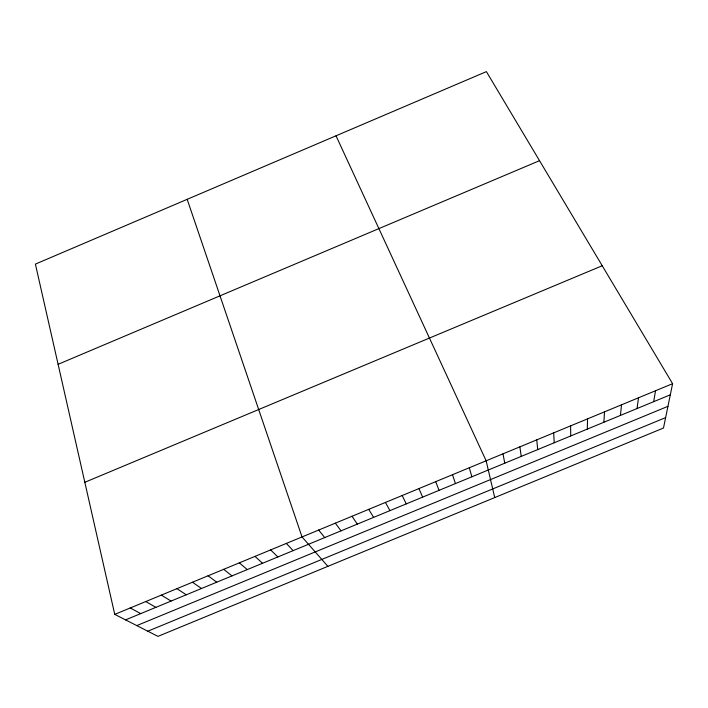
<?xml version="1.0" encoding="UTF-8"?>
<svg xmlns="http://www.w3.org/2000/svg" width="708" height="708" viewBox="0 0 708 708"><rect width="100%" height="100%" fill="white"/><g stroke="black" fill="none" stroke-linecap="round" stroke-linejoin="round"><path stroke-width="1.06" d="M587.304 429.101L587.552 418.862M603.862 422.251L604.526 411.844M620.447 415.401L621.518 404.817M637.058 408.543L638.519 397.79M653.679 401.675L655.555 390.745M672.6 383.692L663.485 428.03L157.955 636.377L114.749 614.376L35.4 264.102L486.396 71.623L672.6 383.692L114.749 614.376M58.1 364.31L539.531 160.672M84.827 482.29L602.225 265.748M125.546 619.881L670.317 394.799M136.786 625.598L667.945 406.33M147.786 631.209L665.626 417.614M130.263 607.96L140.706 613.615M145.795 601.543L155.884 607.349M161.344 595.109L171.071 601.074M176.903 588.675L186.275 594.791M192.488 582.233L201.497 588.498M208.09 575.781L216.737 582.206M223.701 569.32L231.994 575.905M239.339 562.86L247.26 569.595M254.986 556.391L262.544 563.276M270.651 549.912L277.846 556.957M286.333 543.425L293.165 550.629M327.884 566.347L302.033 536.93L187.178 199.329M318.68 530.053L324.751 537.576M335.335 523.159L341.026 530.85M352.018 516.265L357.319 524.124M368.718 509.353L373.62 517.38M385.435 502.441L389.949 510.636M402.171 495.52L406.295 503.884M336.017 135.803L486.148 460.793L494.724 497.582M418.924 488.591L422.658 497.122M435.703 481.652L439.04 490.352M452.5 474.714L455.439 483.582M469.315 467.758L471.855 476.794M502.999 453.828L504.751 463.209M519.876 446.854L521.221 456.403M536.761 439.863L537.708 449.589M553.674 432.871L554.222 442.766M570.604 425.871L570.754 435.933"/></g></svg>
